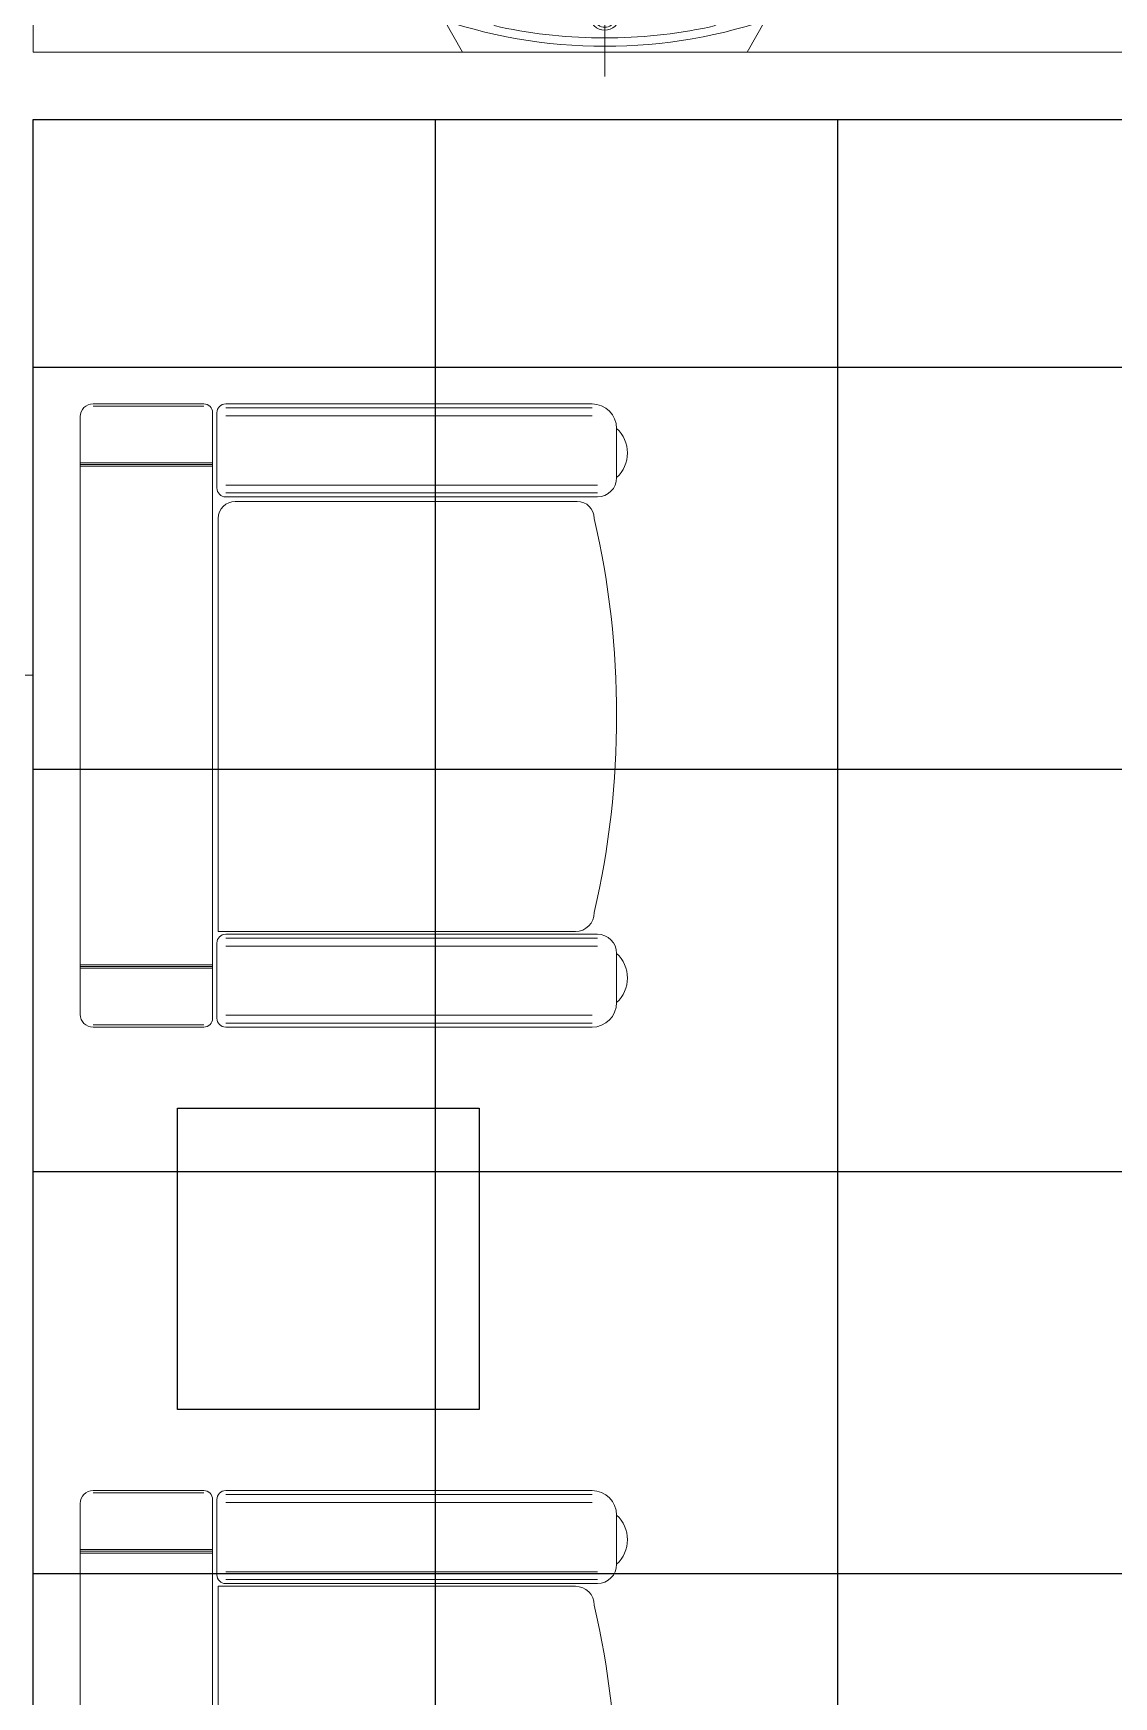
# Model space of a CAD drawing. Extents: x -509638 to 57327, y -29287 to 19916.
# Drawn here: x 8396 to 10008, y 1406 to 3888 of the extents above; entities that cross this region are included whole.
import ezdxf

# ---------------------------------------------------------------- set-up
doc = ezdxf.new("R2010")
doc.units = 0
doc.header["$LTSCALE"] = 0.25
doc.linetypes.add('DASHDOT', pattern=[25.4, 12.7, -6.35, 0, -6.35])
for name, color, linetype, lineweight in [('01-First Floor$0$Aluminum', 251, 'Continuous', 5), ('01-First Floor$0$LOADING', 253, 'Continuous', 5), ('01-First Floor$0$SANIT', 250, 'Continuous', 5), ('01-First Floor$0$Walls', 251, 'Continuous', 5), ('E-LITE-CLNG-CNDT', 6, 'DASHDOT', 35)]:
    doc.layers.add(name, color=color, linetype=linetype, lineweight=lineweight)
doc.layers.add('01-First Floor$0$FALSE CEILING', color=251, linetype='Continuous')

# ---------------------------------------------------------------- blocks, each defined once
blk = doc.blocks.new('01-First Floor$0$lav-manta 60')
at = {"layer": '01-First Floor$0$SANIT'}
for p, q in [((0, 0.04), (0, -0.56)), ((-0.2658, -0.0529), (-0.2358, 0)), ((-0.2358, 0), (0.2358, 0)), ((0.2658, -0.0529), (0.2358, 0)), ((-0.3, -0.0789), (-0.3, -0.18)), ((-0.015, -0.1473), (-0.0199, -0.064)), ((0.0274, -0.121), (-0.0078, -0.0673)), ((0.0389, -0.1142), (0.0087, -0.0575)), ((0.0191, -0.077), (0.0199, -0.064)), ((0.3, -0.0789), (0.3, -0.18)), ((-0.2185, -0.0841), (-0.2383, -0.1537)), ((0.015, -0.1473), (0.0174, -0.1057)), ((0.2185, -0.0841), (0.2383, -0.1537))]:
    blk.add_line(p, q, dxfattribs=at)
for centre, radius, start, end in [((0, -0.8557), 0.8457, 70.1771, 109.8229), ((0, -0.8696), 0.8457, 78.1914, 101.8086), ((-0.1608, -0.1006), 0.06, 101.8086, 164.0794), ((0, -0.0617), 0.025, 320.7474, 220.368), ((0, -0.0617), 0.02, 353.2671, 186.682), ((0, -0.0617), 0.00966, 25.4127, 215.9577), ((0.1608, -0.1006), 0.06, 15.9206, 78.1914), ((-0.28, -0.0789), 0.02, 109.8229, 180), ((0.28, -0.0789), 0.02, 0, 70.1771), ((-0.1645, -0.189), 0.06, 102.0883, 174.8142), ((0, -0.9572), 0.8457, 91.1572, 102.0883), ((0, -0.9572), 0.8457, 88.5486, 88.844), ((0.0332, -0.1176), 0.00666, 210.6852, 30.6852), ((0, -0.9572), 0.8457, 77.9117, 87.4274), ((0.1645, -0.189), 0.06, 5.1858, 77.9117), ((0, -0.18), 0.035, 115.3106, 64.6894), ((0, -0.18), 0.0275, 117.1496, 62.8504), ((0, -0.1473), 0.015, 180, 0), ((0, -0.18), 0.3, 180, 0), ((0, -0.2039), 0.2252, 174.8142, 5.1858), ((0, -0.1282), 0.2252, 190.6097, 349.3903)]:
    blk.add_arc(centre, radius, start, end, dxfattribs=at)
blk = doc.blocks.new('01-First Floor$0$single seat')
at = {"layer": '01-First Floor$0$LOADING'}
for p, q in [((-972742.2, -381703.1), (-972742.2, -382595.5)), ((-972558.1, -381684), (-972723.2, -381684)), ((-972558.1, -381687.4), (-972723.2, -381687.4)), ((-972544.8, -381697.3), (-972544.8, -382601.1)), ((-972538.5, -381697.3), (-972538.5, -381809.5)), ((-971978.9, -381684), (-972525.2, -381684)), ((-971978.9, -381689.9), (-972525.2, -381689.9)), ((-971978.9, -381701.7), (-972525.2, -381701.7)), ((-971942.2, -381720.6), (-971942.2, -381794)), ((-972544.8, -381772.1), (-972742.2, -381772.1)), ((-972544.8, -381774.6), (-972742.2, -381774.6)), ((-972544.8, -381777.1), (-972742.2, -381777.1)), ((-971971, -381805.1), (-972525.2, -381805.1)), ((-971971, -381816.9), (-972525.2, -381816.9)), ((-971971, -381822.8), (-972525.2, -381822.8)), ((-972001, -381829.5), (-972511, -381829.5)), ((-972536.4, -381854.9), (-972536.4, -382471.4)), ((-972536.4, -382471.4), (-972003.7, -382471.4)), ((-972538.5, -382600.9), (-972538.5, -382488.7)), ((-971971, -382475.4), (-972525.2, -382475.4)), ((-971971, -382481.3), (-972525.2, -382481.3)), ((-971971, -382493.1), (-972525.2, -382493.1)), ((-972544.8, -382521), (-972742.2, -382521)), ((-971942.2, -382577.6), (-971942.2, -382504.2)), ((-972544.8, -382523.6), (-972742.2, -382523.6)), ((-972544.8, -382526.1), (-972742.2, -382526.1)), ((-971978.9, -382596.4), (-972525.2, -382596.4)), ((-972558.1, -382610.8), (-972723.2, -382610.8)), ((-972558.1, -382614.2), (-972723.2, -382614.2)), ((-971978.9, -382608.3), (-972525.2, -382608.3)), ((-971978.9, -382614.2), (-972525.2, -382614.2))]:
    blk.add_line(p, q, dxfattribs=at)
for centre, radius, start, end in [((-972723.2, -381703.1), 19.1, 90, 180), ((-972558.1, -381697.3), 13.3, 0, 90), ((-972525.2, -381697.3), 13.3, 90, 180), ((-971978.9, -381720.6), 36.6, 0, 90), ((-971976, -381757.3), 49.9, 312.6462, 47.3538), ((-971971, -381794), 28.8, 270, 0), ((-972525.2, -381809.5), 13.3, 180, 270), ((-972511, -381854.9), 25.3, 90, 180), ((-972001, -381854.9), 25.3, 0, 90), ((-973252.2, -382149.1), 1310, 347.0217, 12.9783), ((-972003.7, -382443.3), 28.1, 270, 0), ((-972525.2, -382488.7), 13.3, 90, 180), ((-971971, -382504.2), 28.8, 0, 90), ((-971976, -382540.9), 49.9, 312.6462, 47.3538), ((-972723.2, -382595.1), 19.1, 180, 270), ((-971978.9, -382577.6), 36.6, 270, 0), ((-972558.1, -382600.9), 13.3, 270, 0), ((-972525.2, -382600.9), 13.3, 180, 270)]:
    blk.add_arc(centre, radius, start, end, dxfattribs=at)
blk = doc.blocks.new('01-First Floor')
at = {"layer": '01-First Floor$0$Aluminum'}
blk.add_line((8396.4, 1130.7), (8396.4, 2930.7), dxfattribs=at)
at = {"layer": '01-First Floor$0$FALSE CEILING', "linetype": 'Continuous'}
for p, q in [((8996.4, -298.6), (8996.4, 3760)), ((9596.4, -810), (9596.4, 3760)), ((8396.4, 3390), (13106, 3390)), ((8396.4, 2790), (13106, 2790)), ((8396.4, 2190), (13106, 2190)), ((8396.4, 1590), (13106, 1590))]:
    blk.add_line(p, q, dxfattribs=at)
at = {"layer": '01-First Floor$0$FALSE CEILING'}
blk.add_lwpolyline([(9507.9, -810), (8396.4, 301.4), (8396.4, 3760), (13106, 3760), (13106, -810), (9507.9, -810)], dxfattribs=at)
at = {"layer": '01-First Floor$0$FALSE CEILING', "elevation": -0.1}
blk.add_lwpolyline([(9061.6, 1834.4), (8611.6, 1834.4), (8611.6, 2284.4), (9061.6, 2284.4)], close=True, dxfattribs=at)
at = {"layer": '01-First Floor$0$LOADING', "elevation": -0.1}
blk.add_lwpolyline([(9061.6, 1834.4), (8611.6, 1834.4), (8611.6, 2284.4), (9061.6, 2284.4)], close=True, dxfattribs=at)
at = {"layer": '01-First Floor$0$Walls'}
for p, q in [((8396.4, 3860), (8396.4, 5010)), ((8396.4, 3860), (10701.2, 3860)), ((8396.4, 2930.7), (8396.4, 3760)), ((8396.4, 3760), (12026, 3760)), ((8396.4, 2930.7), (8296.4, 2930.7))]:
    blk.add_line(p, q, dxfattribs=at)
at = {"layer": '01-First Floor$0$LOADING'}
blk.add_blockref('01-First Floor$0$single seat', (981208.7, 385019.4, -0.1), dxfattribs=at)
at = {"layer": '01-First Floor$0$LOADING', "xscale": -1, "rotation": 180}
blk.add_blockref('01-First Floor$0$single seat', (981208.7, -380900.6, -0.1), dxfattribs=at)
at = {"layer": '01-First Floor$0$SANIT', "xscale": -900.000000000201, "yscale": 900.000000000201, "zscale": 900.000000000201, "rotation": 180}
blk.add_blockref('01-First Floor$0$lav-manta 60', (9248.8, 3860), dxfattribs=at)

msp = doc.modelspace()

# ---------------------------------------------------------------- block references
at = {"layer": 'E-LITE-CLNG-CNDT'}
msp.add_blockref('01-First Floor', (0, 0), dxfattribs=at)

doc.saveas('drawing.dxf')
